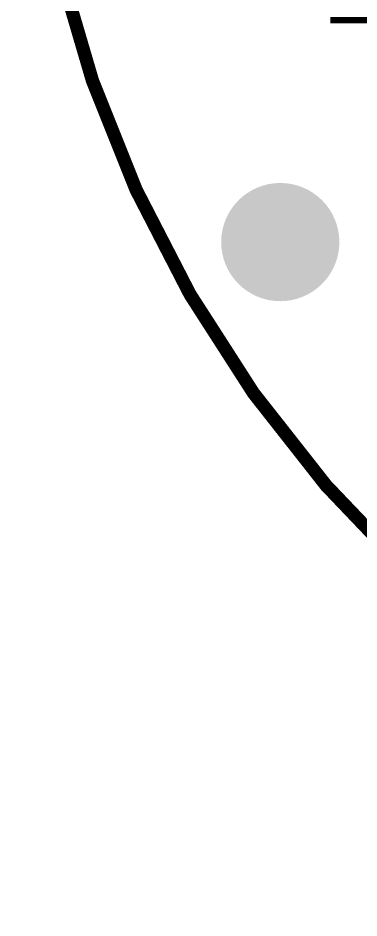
# Model space of a CAD drawing. Header units: millimetres. Extents: x -35.7 to 35.7, y -3.2 to 68.2.
# Drawn here: x -35.69 to -25.88, y -3.19 to 22.69 of the extents above; entities that cross this region are included whole.
import ezdxf

# ---------------------------------------------------------------- set-up
doc = ezdxf.new("R2010")
doc.units = ezdxf.units.MM
for name, color, linetype in [('BottomLayer', 5, 'Continuous'), ('BottomSolder', 6, 'Continuous'), ('Mechanical2', 216, 'Continuous'), ('MultiLayer', 9, 'Continuous'), ('PadHoleLayer', 156, 'Continuous'), ('TopLayer', 1, 'Continuous'), ('TopOverlay', 2, 'Continuous'), ('TopSolder', 216, 'Continuous')]:
    doc.layers.add(name, color=color, linetype=linetype)
doc.styles.add('Arial', font='', dxfattribs={"height": 0.2})
doc.styles.get('Arial').set_extended_font_data('Arial')

msp = doc.modelspace()

# ---------------------------------------------------------------- hatches: boundary and pattern name
at = {"layer": 'BottomLayer'}
h = msp.add_hatch(color=5, dxfattribs=at)
edge = h.paths.add_edge_path()
edge.add_arc((-28.146, 16.25), 1.5, 0, 360)
at = {"layer": 'BottomSolder'}
h = msp.add_hatch(color=6, dxfattribs=at)
edge = h.paths.add_edge_path()
edge.add_arc((-28.146, 16.25), 1.602, 0, 360)
at = {"layer": 'MultiLayer'}
h = msp.add_hatch(color=9, dxfattribs=at)
edge = h.paths.add_edge_path()
edge.add_arc((-28.146, 16.25), 1.5, 0, 360)
at = {"layer": 'PadHoleLayer'}
h = msp.add_hatch(color=156, dxfattribs=at)
edge = h.paths.add_edge_path()
edge.add_arc((-28.146, 16.25), 1.7, 0, 360)
at = {"layer": 'TopLayer'}
h = msp.add_hatch(color=1, dxfattribs=at)
edge = h.paths.add_edge_path()
edge.add_arc((-28.146, 16.25), 1.5, 0, 360)
at = {"layer": 'TopSolder'}
h = msp.add_hatch(color=216, dxfattribs=at)
edge = h.paths.add_edge_path()
edge.add_arc((-28.146, 16.25), 1.602, 0, 360)

# ---------------------------------------------------------------- linework, layer by layer
at = {"layer": 'Mechanical2', "const_width": 0.381}
for points in [[(-30.744, 14.75, -0.267949), (-30.744, 50.25)], [(0, -3, -0.267949), (-30.744, 14.75)]]:
    msp.add_lwpolyline(points, format="xyb", dxfattribs=at)
at = {"layer": 'Mechanical2', "const_width": 0.191}
msp.add_lwpolyline([(-30.839, 14.75, 1), (-30.649, 14.75, 1)], format="xyb", close=True, dxfattribs=at)
msp.add_lwpolyline([(-30.839, 14.75, 1), (-30.649, 14.75, 1)], format="xyb", close=True, dxfattribs=at)

# ---------------------------------------------------------------- texts
at = {"layer": 'TopOverlay', "style": 'Arial'}
msp.add_text('CAN_OUT', height=1.905, rotation=360, dxfattribs=at).set_placement((-32.283, 23.095))

doc.saveas('drawing.dxf')
